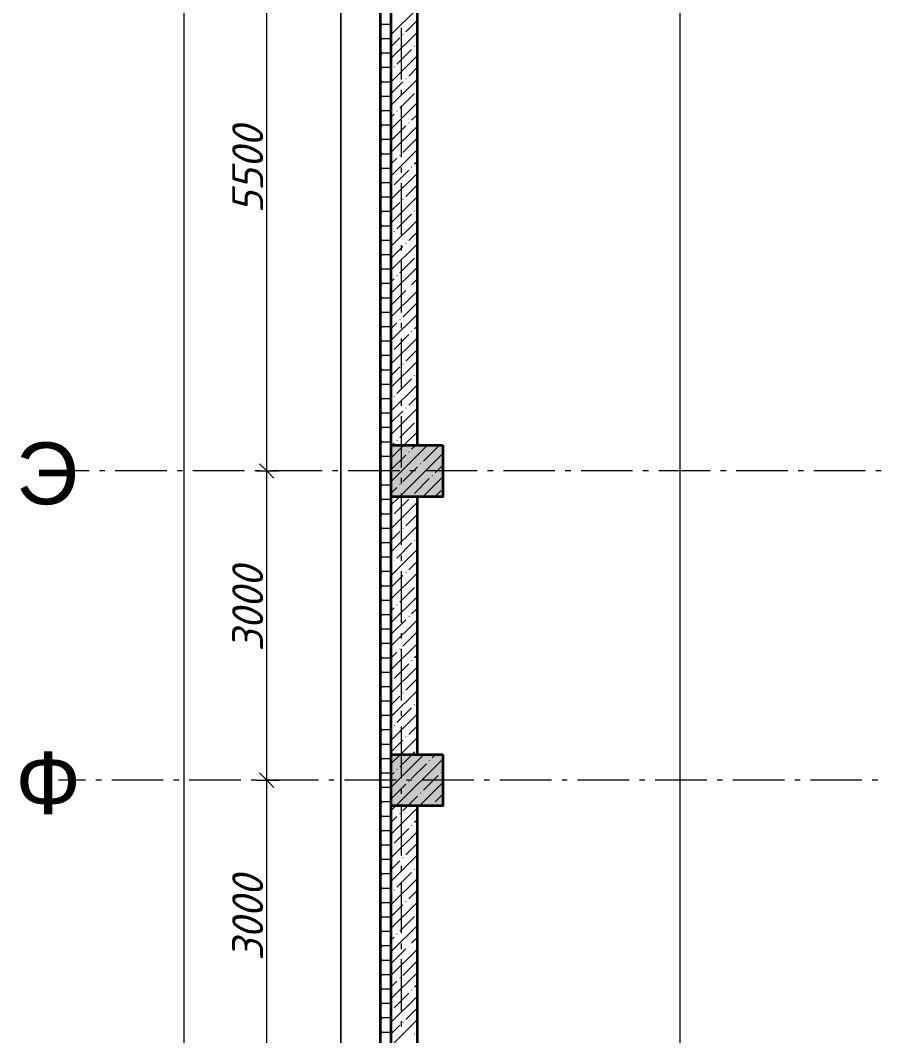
# Model space of a CAD drawing. Header units: millimetres. Extents: x -81576 to 1046824, y -248937 to 691537.
# Drawn here: x 92897 to 101279, y 570743 to 580593 of the extents above; entities that cross this region are included whole.
import ezdxf

# ---------------------------------------------------------------- set-up
doc = ezdxf.new("R2010")
doc.units = ezdxf.units.MM
doc.layers.add('PDF _Геометрия', color=7, linetype='Continuous', true_color=0x1d1d1d)
doc.layers.add('PDF _Сплошная заливка', color=7, linetype='Continuous', true_color=0xffffff)
doc.layers.add('PDF _Текст', color=7, linetype='Continuous')
doc.styles.add('PDF ArialMT', font='arial.ttf')
doc.styles.add('PDF ISOCPEUR Italic', font='isocpeui.ttf')

msp = doc.modelspace()

# ---------------------------------------------------------------- hatches: boundary and pattern name
at = {"layer": 'PDF _Сплошная заливка', "true_color": 0x636466, "transparency": 33554559}
for points in [[(96494.5, 575971.2), (96994.5, 575971.2), (96994.5, 576471.2), (96494.5, 576471.2)], [(96492.5, 562848.6), (96494.5, 562848.6), (96492.5, 574279.4)], [(96494.5, 572971.6), (96994.5, 572971.6), (96994.5, 573471.6), (96494.5, 573471.6)]]:
    msp.add_hatch(color=251, dxfattribs=at).paths.add_polyline_path(points)

# ---------------------------------------------------------------- linework, layer by layer
at = {"layer": 'PDF _Геометрия', "color": 8, "lineweight": 9, "true_color": 0x808080}
msp.add_lwpolyline([(99293.1, 588857.5), (99293.1, 532840)], dxfattribs=at)
at = {"layer": 'PDF _Геометрия', "color": 7, "lineweight": 9}
msp.add_lwpolyline([(96004.5, 535380), (96004.5, 585971.6), (122994.5, 585971.6), (122994.5, 547671.5), (169194.5, 547671.5), (169194.5, 581171.6), (172944.5, 581171.6), (172944.5, 582548.4), (172944.5, 581171.6), (169194.5, 581171.6), (169194.5, 547671.5), (122994.5, 547671.5), (122994.5, 585971.6), (96004.5, 585971.6)], close=True, dxfattribs=at)
at = {"layer": 'PDF _Геометрия', "color": 7, "lineweight": 13}
for points in [[(175144.5, 535711.5), (96494.5, 535711.5), (96384.5, 535711.5), (96384.5, 585471.6), (96384.5, 585581.6), (122494.5, 585581.6), (122604.5, 585581.6), (122604.5, 547331.5), (173334.5, 547331.5)], [(173334.5, 547323.5), (122596.5, 547323.5), (122596.5, 547331.5), (122596.5, 585573.6), (96392.5, 585573.6), (96392.5, 556381.6)]]:
    msp.add_lwpolyline(points, dxfattribs=at)
at = {"layer": 'PDF _Геометрия', "color": 7, "lineweight": 9}
for points in [[(94486.2, 535801.5), (94486.2, 585491.6)], [(95286.2, 535801.5), (95286.2, 539571.5), (95286.2, 543721.5), (95286.2, 547121.5), (95286.2, 547371.5), (95286.2, 551921.5), (95286.2, 555221.6), (95286.2, 561221.6), (95286.2, 564221.6), (95286.2, 570221.6), (95286.2, 573221.6), (95286.2, 576221.6), (95286.2, 581721.6), (95286.2, 585491.6)], [(96492.5, 562848.6), (96492.5, 585473.6), (122496.5, 585473.6), (122496.5, 547331.5), (122496.5, 547221.5), (122494.5, 547221.5), (122494.5, 547223.5), (173334.5, 547223.5), (173444.5, 547223.5), (173444.5, 547221.5), (173442.5, 547221.5), (173442.5, 550136.5), (173442.5, 550246.5), (173444.5, 550246.5), (170404.5, 550246.5), (170396.5, 550246.5)], [(122494.5, 547323.5), (122494.5, 547331.5), (122494.5, 585471.6), (96494.5, 585471.6), (96494.5, 562848.6)], [(96594.5, 580018.6), (96594.5, 580518.6)], [(96594.5, 579865.7), (96594.5, 579918.6)], [(96594.5, 579265.7), (96594.5, 579765.7)], [(96594.5, 579112.7), (96594.5, 579165.7)], [(96594.5, 578512.7), (96594.5, 579012.7)], [(96594.5, 578359.8), (96594.5, 578412.7)], [(96594.5, 577759.8), (96594.5, 578259.8)], [(96594.5, 577606.9), (96594.5, 577659.8)], [(96594.5, 577006.9), (96594.5, 577506.9)], [(96594.5, 576854), (96594.5, 576906.9)], [(96594.5, 576254), (96594.5, 576754)], [(95216.2, 576291.6), (95286.2, 576221.6), (95356.2, 576151.6)], [(93564.1, 576221.6), (93267.9, 576221.6)], [(93717, 576221.6), (93664.1, 576221.6)], [(94317, 576221.6), (93817, 576221.6)], [(94469.9, 576221.6), (94417, 576221.6)], [(95070, 576221.6), (94570, 576221.6)], [(95222.9, 576221.6), (95169.9, 576221.6)], [(95187.2, 576221.6), (95286.2, 576221.6), (95406.2, 576221.6)], [(95822.9, 576221.6), (95322.9, 576221.6)], [(95975.8, 576221.6), (95922.9, 576221.6)], [(96575.8, 576221.6), (96075.8, 576221.6)], [(96594.5, 576101.1), (96594.5, 576154)], [(96728.7, 576221.6), (96675.8, 576221.6)], [(97328.7, 576221.6), (96828.7, 576221.6)], [(97481.6, 576221.6), (97428.7, 576221.6)], [(98081.6, 576221.6), (97581.6, 576221.6)], [(98234.5, 576221.6), (98181.6, 576221.6)], [(98834.5, 576221.6), (98334.5, 576221.6)], [(98987.5, 576221.6), (98934.5, 576221.6)], [(99587.5, 576221.6), (99087.5, 576221.6)], [(99740.4, 576221.6), (99687.5, 576221.6)], [(100340.4, 576221.6), (99840.4, 576221.6)], [(100493.3, 576221.6), (100440.4, 576221.6)], [(101093.3, 576221.6), (100593.3, 576221.6)], [(101246.2, 576221.6), (101193.3, 576221.6)], [(96594.5, 575501.1), (96594.5, 576001.1)], [(96594.5, 575348.2), (96594.5, 575401.1)], [(96594.5, 574748.2), (96594.5, 575248.2)], [(96594.5, 574595.2), (96594.5, 574648.2)], [(96594.5, 573995.2), (96594.5, 574495.2)], [(96594.5, 573842.3), (96594.5, 573895.2)], [(96594.5, 573242.3), (96594.5, 573742.3)], [(95216.2, 573291.6), (95286.2, 573221.6), (95356.2, 573151.6)], [(93529.9, 573221.6), (93267.9, 573221.6)], [(93682.9, 573221.6), (93629.9, 573221.6)], [(94282.9, 573221.6), (93782.9, 573221.6)], [(94435.8, 573221.6), (94382.9, 573221.6)], [(95035.8, 573221.6), (94535.8, 573221.6)], [(95188.7, 573221.6), (95135.8, 573221.6)], [(95187.2, 573221.6), (95286.2, 573221.6), (95406.2, 573221.6)], [(95788.7, 573221.6), (95288.7, 573221.6)], [(95941.6, 573221.6), (95888.7, 573221.6)], [(96541.6, 573221.6), (96041.6, 573221.6)], [(96694.5, 573221.6), (96641.6, 573221.6)], [(97294.5, 573221.6), (96794.5, 573221.6)], [(97447.4, 573221.6), (97394.5, 573221.6)], [(98047.5, 573221.6), (97547.5, 573221.6)], [(98200.4, 573221.6), (98147.5, 573221.6)], [(98800.4, 573221.6), (98300.4, 573221.6)], [(98953.3, 573221.6), (98900.4, 573221.6)], [(99553.3, 573221.6), (99053.3, 573221.6)], [(99706.2, 573221.6), (99653.3, 573221.6)], [(100306.2, 573221.6), (99806.2, 573221.6)], [(100459.1, 573221.6), (100406.2, 573221.6)], [(101059.1, 573221.6), (100559.1, 573221.6)], [(101212, 573221.6), (101159.1, 573221.6)], [(96594.5, 573089.4), (96594.5, 573142.3)], [(96594.5, 572489.4), (96594.5, 572989.4)], [(96594.5, 572336.5), (96594.5, 572389.4)], [(96594.5, 571736.5), (96594.5, 572236.5)], [(96594.5, 571583.6), (96594.5, 571636.5)], [(96594.5, 570983.6), (96594.5, 571483.6)], [(96594.5, 570830.7), (96594.5, 570883.6)]]:
    msp.add_lwpolyline(points, dxfattribs=at)
at = {"layer": 'PDF _Геометрия', "color": 7, "lineweight": 35}
for points in [[(96494.5, 562848.6), (96494.5, 585471.6), (96744.5, 585471.6), (113044.5, 585471.6), (113544.5, 585471.6), (113544.5, 584971.6), (113044.5, 584971.6), (113044.5, 585471.6), (113044.5, 585221.6), (96744.5, 585221.6), (96744.5, 576471.2)], [(96744.5, 575971.2), (96744.5, 573471.6)], [(96744.5, 572971.6), (96744.5, 570471.6)]]:
    msp.add_lwpolyline(points, dxfattribs=at)
at = {"layer": 'PDF _Геометрия', "lineweight": 9}
for points in [[(96744.5, 580704), (96494.5, 580454)], [(96744.5, 580590), (96635, 580480.5)], [(96392.5, 580573), (96404.1, 580552.8)], [(96404.1, 580552.8), (96392.5, 580532.6)], [(96484.8, 580552.8), (96404.1, 580552.8)], [(96492.5, 580566.1), (96484.8, 580552.8)], [(96484.8, 580552.8), (96492.5, 580539.5)], [(96494.8, 580568.4), (96494.5, 580568.1)], [(96392.5, 580433.4), (96404.1, 580413.1)], [(96404.1, 580413.1), (96392.5, 580392.9)], [(96484.8, 580413.1), (96404.1, 580413.1)], [(96492.5, 580426.4), (96484.8, 580413.1)], [(96484.8, 580413.1), (96492.5, 580399.8)], [(96744.5, 580475.9), (96494.5, 580225.9)], [(96577.9, 580423.5), (96494.5, 580340)], [(96608.8, 580454.3), (96606.5, 580452)], [(96392.5, 580293.7), (96404.1, 580273.5)], [(96492.5, 580286.7), (96484.8, 580273.5)], [(96692, 580309.4), (96549.4, 580166.8)], [(96722.9, 580340.3), (96720.5, 580337.9)], [(96404.1, 580273.5), (96392.5, 580253.2)], [(96484.8, 580273.5), (96404.1, 580273.5)], [(96484.8, 580273.5), (96492.5, 580260.2)], [(96744.5, 580247.8), (96494.5, 579997.8)], [(96392.5, 580154), (96404.1, 580133.8)], [(96404.1, 580133.8), (96392.5, 580113.5)], [(96484.8, 580133.8), (96404.1, 580133.8)], [(96492.5, 580147.1), (96484.8, 580133.8)], [(96484.8, 580133.8), (96492.5, 580120.5)], [(96523.3, 580140.7), (96520.9, 580138.3)], [(96744.5, 580133.8), (96663.5, 580052.8)], [(96392.5, 580014.3), (96404.1, 579994.1)], [(96404.1, 579994.1), (96392.5, 579973.9)], [(96484.8, 579994.1), (96404.1, 579994.1)], [(96492.5, 580007.4), (96484.8, 579994.1)], [(96484.8, 579994.1), (96492.5, 579980.8)], [(96744.5, 580019.7), (96494.5, 579769.7)], [(96606.5, 579995.8), (96494.5, 579883.8)], [(96637.3, 580026.7), (96635, 580024.3)], [(96392.5, 579874.6), (96404.1, 579854.4)], [(96404.1, 579854.4), (96392.5, 579834.2)], [(96484.8, 579854.4), (96404.1, 579854.4)], [(96492.5, 579867.7), (96484.8, 579854.4)], [(96484.8, 579854.4), (96492.5, 579841.1)], [(96720.5, 579881.7), (96577.9, 579739.2)], [(96392.5, 579735), (96404.1, 579714.7)], [(96404.1, 579714.7), (96392.5, 579694.5)], [(96484.8, 579714.7), (96404.1, 579714.7)], [(96492.5, 579728), (96484.8, 579714.7)], [(96484.8, 579714.7), (96492.5, 579701.4)], [(96744.5, 579791.6), (96494.5, 579541.6)], [(96551.8, 579713), (96549.4, 579710.6)], [(96392.5, 579595.3), (96404.1, 579575.1)], [(96520.9, 579682.1), (96494.5, 579655.7)], [(96665.8, 579599), (96663.5, 579596.6)], [(96744.5, 579677.6), (96692, 579625.1)], [(96404.1, 579575.1), (96392.5, 579554.8)], [(96484.8, 579575), (96404.1, 579575)], [(96492.5, 579588.3), (96484.8, 579575.1)], [(96484.8, 579575.1), (96492.5, 579561.8)], [(96635, 579568.1), (96494.5, 579427.6)], [(96744.5, 579563.5), (96494.5, 579313.5)], [(96392.5, 579455.6), (96404.1, 579435.4)], [(96404.1, 579435.4), (96392.5, 579415.1)], [(96484.8, 579435.4), (96404.1, 579435.4)], [(96492.5, 579448.7), (96484.8, 579435.4)], [(96484.8, 579435.4), (96492.5, 579422.1)], [(96744.5, 579449.5), (96606.5, 579311.5)], [(96392.5, 579315.9), (96404.1, 579295.7)], [(96492.5, 579309), (96484.8, 579295.7)], [(96744.5, 579335.4), (96494.5, 579085.4)], [(96404.1, 579295.7), (96392.5, 579275.4)], [(96484.8, 579295.7), (96404.1, 579295.7)], [(96484.8, 579295.7), (96492.5, 579282.4)], [(96549.4, 579254.5), (96494.5, 579199.5)], [(96580.3, 579285.3), (96577.9, 579283)], [(96744.5, 579221.4), (96720.5, 579197.4)], [(96392.5, 579176.2), (96404.1, 579156)], [(96404.1, 579156), (96392.5, 579135.8)], [(96484.8, 579156), (96404.1, 579156)], [(96492.5, 579169.3), (96484.8, 579156)], [(96484.8, 579156), (96492.5, 579142.7)], [(96744.5, 579107.3), (96494.5, 578857.3)], [(96663.5, 579140.4), (96520.9, 578997.8)], [(96694.4, 579171.3), (96692, 579168.9)], [(96392.5, 579036.6), (96404.1, 579016.3)], [(96404.1, 579016.3), (96392.5, 578996.1)], [(96484.8, 579016.3), (96404.1, 579016.3)], [(96492.5, 579029.6), (96484.8, 579016.3)], [(96484.8, 579016.3), (96492.5, 579003)], [(96494.8, 578971.7), (96494.5, 578971.4)], [(96744.5, 578993.3), (96635, 578883.8)], [(96392.5, 578896.9), (96404.1, 578876.6)], [(96404.1, 578876.6), (96392.5, 578856.4)], [(96484.8, 578876.6), (96404.1, 578876.6)], [(96492.5, 578889.9), (96484.8, 578876.6)], [(96484.8, 578876.6), (96492.5, 578863.4)], [(96744.5, 578879.2), (96494.5, 578629.2)], [(96577.9, 578826.8), (96494.5, 578743.3)], [(96608.8, 578857.7), (96606.5, 578855.3)], [(96392.5, 578757.2), (96404.1, 578737)], [(96404.1, 578737), (96392.5, 578716.7)], [(96484.8, 578737), (96404.1, 578737)], [(96492.5, 578750.2), (96484.8, 578737)], [(96484.8, 578737), (96492.5, 578723.7)], [(96692, 578712.7), (96549.4, 578570.2)], [(96722.9, 578743.6), (96720.5, 578741.2)], [(96392.5, 578617.5), (96404.1, 578597.3)], [(96492.5, 578610.6), (96484.8, 578597.3)], [(96744.5, 578651.1), (96494.5, 578401.1)], [(96404.1, 578597.3), (96392.5, 578577)], [(96484.8, 578597.3), (96404.1, 578597.3)], [(96484.8, 578597.3), (96492.5, 578584)], [(96523.3, 578544), (96520.9, 578541.6)], [(96744.5, 578537.1), (96663.5, 578456.1)], [(96392.5, 578477.8), (96404.1, 578457.6)], [(96404.1, 578457.6), (96392.5, 578437.4)], [(96484.8, 578457.6), (96404.1, 578457.6)], [(96492.5, 578470.9), (96484.8, 578457.6)], [(96484.8, 578457.6), (96492.5, 578444.3)], [(96744.5, 578423), (96494.5, 578173)], [(96637.3, 578430), (96635, 578427.6)], [(96392.5, 578338.2), (96404.1, 578317.9)], [(96404.1, 578317.9), (96392.5, 578297.7)], [(96484.8, 578317.9), (96404.1, 578317.9)], [(96492.5, 578331.2), (96484.8, 578317.9)], [(96484.8, 578317.9), (96492.5, 578304.6)], [(96606.5, 578399.1), (96494.5, 578287.1)], [(96720.5, 578285), (96577.9, 578142.5)], [(96392.5, 578198.5), (96404.1, 578178.2)], [(96404.1, 578178.2), (96392.5, 578158)], [(96484.8, 578178.2), (96404.1, 578178.2)], [(96492.5, 578191.5), (96484.8, 578178.2)], [(96484.8, 578178.2), (96492.5, 578164.9)], [(96744.5, 578194.9), (96494.5, 577944.9)], [(96392.5, 578058.8), (96404.1, 578038.6)], [(96404.1, 578038.6), (96392.5, 578018.3)], [(96484.8, 578038.6), (96404.1, 578038.6)], [(96492.5, 578051.8), (96484.8, 578038.6)], [(96484.8, 578038.6), (96492.5, 578025.3)], [(96520.9, 578085.4), (96494.5, 578059)], [(96551.8, 578116.3), (96549.4, 578114)], [(96744.5, 578080.9), (96692, 578028.4)], [(96635, 577971.4), (96494.5, 577830.9)], [(96744.5, 577966.8), (96494.5, 577716.8)], [(96665.8, 578002.3), (96663.5, 577999.9)], [(96392.5, 577919.1), (96404.1, 577898.9)], [(96404.1, 577898.9), (96392.5, 577878.6)], [(96484.8, 577898.9), (96404.1, 577898.9)], [(96492.5, 577912.2), (96484.8, 577898.9)], [(96484.8, 577898.9), (96492.5, 577885.6)], [(96744.5, 577852.8), (96606.5, 577714.8)], [(96392.5, 577779.4), (96404.1, 577759.2)], [(96404.1, 577759.2), (96392.5, 577739)], [(96484.8, 577759.2), (96404.1, 577759.2)], [(96492.5, 577772.5), (96484.8, 577759.2)], [(96484.8, 577759.2), (96492.5, 577745.9)], [(96744.5, 577738.7), (96494.5, 577488.7)], [(96392.5, 577639.7), (96404.1, 577619.5)], [(96492.5, 577632.8), (96484.8, 577619.5)], [(96549.4, 577657.8), (96494.5, 577602.8)], [(96580.3, 577688.6), (96577.9, 577686.3)], [(96404.1, 577619.5), (96392.5, 577599.3)], [(96484.8, 577619.5), (96404.1, 577619.5)], [(96484.8, 577619.5), (96492.5, 577606.2)], [(96663.5, 577543.7), (96520.9, 577401.2)], [(96694.4, 577574.6), (96692, 577572.2)], [(96744.5, 577624.7), (96720.5, 577600.7)], [(96392.5, 577500.1), (96404.1, 577479.8)], [(96404.1, 577479.8), (96392.5, 577459.6)], [(96484.8, 577479.8), (96404.1, 577479.8)], [(96492.5, 577493.1), (96484.8, 577479.8)], [(96484.8, 577479.8), (96492.5, 577466.5)], [(96744.5, 577510.6), (96494.5, 577260.6)], [(96392.5, 577360.4), (96404.1, 577340.2)], [(96404.1, 577340.2), (96392.5, 577319.9)], [(96484.8, 577340.1), (96404.1, 577340.1)], [(96492.5, 577353.4), (96484.8, 577340.2)], [(96484.8, 577340.2), (96492.5, 577326.9)], [(96494.8, 577375), (96494.5, 577374.7)], [(96744.5, 577396.6), (96635, 577287.1)], [(96744.5, 577282.6), (96494.5, 577032.6)], [(96608.8, 577261), (96606.5, 577258.6)], [(96392.5, 577220.7), (96404.1, 577200.5)], [(96404.1, 577200.5), (96392.5, 577180.2)], [(96484.8, 577200.5), (96404.1, 577200.5)], [(96492.5, 577213.8), (96484.8, 577200.5)], [(96484.8, 577200.5), (96492.5, 577187.2)], [(96577.9, 577230.1), (96494.5, 577146.6)], [(96722.9, 577146.9), (96720.5, 577144.5)], [(96392.5, 577081), (96404.1, 577060.8)], [(96404.1, 577060.8), (96392.5, 577040.5)], [(96484.8, 577060.8), (96404.1, 577060.8)], [(96492.5, 577074.1), (96484.8, 577060.8)], [(96484.8, 577060.8), (96492.5, 577047.5)], [(96744.5, 577054.5), (96494.5, 576804.4)], [(96692, 577116), (96549.4, 576973.5)], [(96392.5, 576941.3), (96404.1, 576921.1)], [(96523.3, 576947.3), (96520.9, 576945)], [(96744.5, 576940.4), (96663.5, 576859.4)], [(96404.1, 576921.1), (96392.5, 576900.9)], [(96484.8, 576921.1), (96404.1, 576921.1)], [(96492.5, 576934.4), (96484.8, 576921.1)], [(96484.8, 576921.1), (96492.5, 576907.8)], [(96392.5, 576801.7), (96404.1, 576781.4)], [(96404.1, 576781.4), (96392.5, 576761.2)], [(96484.8, 576781.4), (96404.1, 576781.4)], [(96492.5, 576794.7), (96484.8, 576781.4)], [(96484.8, 576781.4), (96492.5, 576768.1)], [(96744.5, 576826.4), (96494.5, 576576.4)], [(96606.5, 576802.4), (96494.5, 576690.4)], [(96637.3, 576833.3), (96635, 576830.9)], [(96392.5, 576662), (96404.1, 576641.7)], [(96404.1, 576641.7), (96392.5, 576621.5)], [(96484.8, 576641.7), (96404.1, 576641.7)], [(96492.5, 576655), (96484.8, 576641.7)], [(96484.8, 576641.7), (96492.5, 576628.4)], [(96720.5, 576688.3), (96577.9, 576545.8)], [(96744.5, 576598.3), (96617.4, 576471.2), (96494.5, 576348.3)], [(96392.5, 576522.3), (96404.1, 576502.1)], [(96404.1, 576502.1), (96392.5, 576481.8)], [(96484.8, 576502.1), (96404.1, 576502.1)], [(96492.5, 576515.3), (96484.8, 576502.1)], [(96484.8, 576502.1), (96492.5, 576488.8)], [(96520.9, 576488.8), (96503.4, 576471.2), (96494.5, 576462.3)], [(96845.5, 576471.2), (96494.5, 576120.2)], [(96551.8, 576519.6), (96549.4, 576517.3)], [(96744.5, 576484.2), (96731.5, 576471.2), (96692, 576431.7)], [(96948.6, 576460.2), (96806, 576317.7)], [(96392.5, 576382.6), (96404.1, 576362.4)], [(96404.1, 576362.4), (96392.5, 576342.1)], [(96484.8, 576362.4), (96404.1, 576362.4)], [(96492.5, 576375.7), (96484.8, 576362.4)], [(96484.8, 576362.4), (96492.5, 576349.1)], [(96994.5, 576392.1), (96573.6, 575971.2), (96494.5, 575892.1)], [(96635, 576374.7), (96494.5, 576234.2)], [(96665.8, 576405.6), (96663.5, 576403.2)], [(96749, 576260.7), (96606.5, 576118.1)], [(96779.9, 576291.5), (96777.5, 576289.2)], [(96994.5, 576278), (96920.1, 576203.6)], [(96392.5, 576242.9), (96404.1, 576222.7)], [(96404.1, 576222.7), (96392.5, 576202.5)], [(96484.8, 576222.7), (96404.1, 576222.7)], [(96492.5, 576236), (96484.8, 576222.7)], [(96484.8, 576222.7), (96492.5, 576209.4)], [(96994.5, 576164), (96801.7, 575971.2)], [(96893.9, 576177.5), (96891.6, 576175.1)], [(96392.5, 576103.2), (96404.1, 576083)], [(96404.1, 576083), (96392.5, 576062.8)], [(96484.8, 576083), (96404.1, 576083)], [(96492.5, 576096.3), (96484.8, 576083)], [(96484.8, 576083), (96492.5, 576069.7)], [(96549.4, 576061.1), (96494.5, 576006.1)], [(96580.3, 576092), (96577.9, 576089.6)], [(96863.1, 576146.6), (96720.5, 576004)], [(96392.5, 575963.6), (96404.1, 575943.3)], [(96492.5, 575956.6), (96484.8, 575943.3)], [(96694.4, 575977.9), (96692, 575975.5)], [(96977.1, 576032.6), (96915.8, 575971.2)], [(96404.1, 575943.3), (96392.5, 575923.1)], [(96484.8, 575943.3), (96404.1, 575943.3)], [(96484.8, 575943.3), (96492.5, 575930)], [(96744.5, 575914), (96494.5, 575664)], [(96663.5, 575947), (96520.9, 575804.5)], [(96392.5, 575823.9), (96404.1, 575803.7)], [(96404.1, 575803.7), (96392.5, 575783.4)], [(96484.8, 575803.7), (96404.1, 575803.7)], [(96492.5, 575816.9), (96484.8, 575803.7)], [(96484.8, 575803.7), (96492.5, 575790.4)], [(96494.8, 575778.3), (96494.5, 575778)], [(96744.5, 575799.9), (96635, 575690.4)], [(96392.5, 575684.2), (96404.1, 575664)], [(96404.1, 575664), (96392.5, 575643.7)], [(96484.8, 575664), (96404.1, 575664)], [(96492.5, 575677.3), (96484.8, 575664)], [(96484.8, 575664), (96492.5, 575650.7)], [(96744.5, 575685.9), (96494.5, 575435.9)], [(96608.8, 575664.3), (96606.5, 575661.9)], [(96577.9, 575633.4), (96494.5, 575549.9)], [(96392.5, 575544.5), (96404.1, 575524.3)], [(96404.1, 575524.3), (96392.5, 575504.1)], [(96484.8, 575524.3), (96404.1, 575524.3)], [(96492.5, 575537.6), (96484.8, 575524.3)], [(96484.8, 575524.3), (96492.5, 575511)], [(96692, 575519.3), (96549.4, 575376.8)], [(96722.9, 575550.2), (96720.5, 575547.8)], [(96392.5, 575404.8), (96404.1, 575384.6)], [(96404.1, 575384.6), (96392.5, 575364.4)], [(96484.8, 575384.6), (96404.1, 575384.6)], [(96492.5, 575397.9), (96484.8, 575384.6)], [(96484.8, 575384.6), (96492.5, 575371.3)], [(96744.5, 575457.8), (96494.5, 575207.8)], [(96392.5, 575265.2), (96404.1, 575244.9)], [(96523.3, 575350.6), (96520.9, 575348.3)], [(96744.5, 575343.7), (96663.5, 575262.7)], [(96404.1, 575244.9), (96392.5, 575224.7)], [(96484.8, 575244.9), (96404.1, 575244.9)], [(96492.5, 575258.2), (96484.8, 575244.9)], [(96484.8, 575244.9), (96492.5, 575231.6)], [(96744.5, 575229.7), (96494.5, 574979.7)], [(96606.5, 575205.7), (96494.5, 575093.7)], [(96637.3, 575236.6), (96635, 575234.2)], [(96392.5, 575125.5), (96404.1, 575105.2)], [(96404.1, 575105.2), (96392.5, 575085)], [(96484.8, 575105.2), (96404.1, 575105.2)], [(96492.5, 575118.5), (96484.8, 575105.2)], [(96484.8, 575105.2), (96492.5, 575092)], [(96720.5, 575091.7), (96577.9, 574949.1)], [(96392.5, 574985.8), (96404.1, 574965.6)], [(96404.1, 574965.6), (96392.5, 574945.3)], [(96484.8, 574965.6), (96404.1, 574965.6)], [(96492.5, 574978.9), (96484.8, 574965.6)], [(96484.8, 574965.6), (96492.5, 574952.3)], [(96744.5, 575001.6), (96494.5, 574751.6)], [(96520.9, 574892.1), (96494.5, 574865.6)], [(96551.8, 574922.9), (96549.4, 574920.6)], [(96744.5, 574887.5), (96692, 574835)], [(96392.5, 574846.1), (96404.1, 574825.9)], [(96404.1, 574825.9), (96392.5, 574805.6)], [(96484.8, 574825.9), (96404.1, 574825.9)], [(96492.5, 574839.2), (96484.8, 574825.9)], [(96484.8, 574825.9), (96492.5, 574812.6)], [(96635, 574778), (96494.5, 574637.5)], [(96744.5, 574773.5), (96494.5, 574523.5)], [(96665.8, 574808.9), (96663.5, 574806.5)], [(96392.5, 574706.4), (96404.1, 574686.2)], [(96404.1, 574686.2), (96392.5, 574666)], [(96484.8, 574686.2), (96404.1, 574686.2)], [(96492.5, 574699.5), (96484.8, 574686.2)], [(96484.8, 574686.2), (96492.5, 574672.9)], [(96744.5, 574659.4), (96606.5, 574521.4)], [(96392.5, 574566.8), (96404.1, 574546.5)], [(96404.1, 574546.5), (96392.5, 574526.3)], [(96484.8, 574546.5), (96404.1, 574546.5)], [(96492.5, 574559.8), (96484.8, 574546.5)], [(96484.8, 574546.5), (96492.5, 574533.2)], [(96744.5, 574545.4), (96494.5, 574295.4)], [(96580.3, 574495.3), (96577.9, 574492.9)], [(96392.5, 574427.1), (96404.1, 574406.8)], [(96404.1, 574406.8), (96392.5, 574386.6)], [(96484.8, 574406.8), (96404.1, 574406.8)], [(96492.5, 574420.1), (96484.8, 574406.8)], [(96484.8, 574406.8), (96492.5, 574393.5)], [(96549.4, 574464.4), (96494.5, 574409.4)], [(96694.4, 574381.2), (96692, 574378.8)], [(96744.5, 574431.3), (96720.5, 574407.4)], [(96392.5, 574287.4), (96404.1, 574267.2)], [(96492.5, 574280.4), (96484.8, 574267.2)], [(96744.5, 574317.3), (96494.5, 574067.3)], [(96663.5, 574350.3), (96520.9, 574207.8)], [(96404.1, 574267.2), (96392.5, 574246.9)], [(96484.8, 574267.2), (96404.1, 574267.2)], [(96484.8, 574267.2), (96492.5, 574253.9)], [(96494.8, 574181.6), (96494.5, 574181.3)], [(96744.5, 574203.2), (96635, 574093.7)], [(96392.5, 574147.7), (96404.1, 574127.5)], [(96404.1, 574127.5), (96392.5, 574107.2)], [(96484.8, 574127.5), (96404.1, 574127.5)], [(96492.5, 574140.8), (96484.8, 574127.5)], [(96484.8, 574127.5), (96492.5, 574114.2)], [(96744.5, 574089.2), (96494.5, 573839.2)], [(96392.5, 574008), (96404.1, 573987.8)], [(96404.1, 573987.8), (96392.5, 573967.6)], [(96484.8, 573987.8), (96404.1, 573987.8)], [(96492.5, 574001.1), (96484.8, 573987.8)], [(96484.8, 573987.8), (96492.5, 573974.5)], [(96577.9, 574036.7), (96494.5, 573953.2)], [(96608.8, 574067.6), (96606.5, 574065.2)], [(96692, 573922.6), (96549.4, 573780.1)], [(96722.9, 573953.5), (96720.5, 573951.2)], [(96392.5, 573868.3), (96404.1, 573848.1)], [(96404.1, 573848.1), (96392.5, 573827.9)], [(96484.8, 573848.1), (96404.1, 573848.1)], [(96492.5, 573861.4), (96484.8, 573848.1)], [(96484.8, 573848.1), (96492.5, 573834.8)], [(96744.5, 573861.1), (96494.5, 573611.1)], [(96392.5, 573728.7), (96404.1, 573708.4)], [(96404.1, 573708.4), (96392.5, 573688.2)], [(96484.8, 573708.4), (96404.1, 573708.4)], [(96492.5, 573721.7), (96484.8, 573708.4)], [(96484.8, 573708.4), (96492.5, 573695.1)], [(96523.3, 573753.9), (96520.9, 573751.6)], [(96744.5, 573747), (96663.5, 573666)], [(96392.5, 573589), (96404.1, 573568.8)], [(96744.5, 573633), (96583.1, 573471.6), (96494.5, 573383)], [(96606.5, 573609), (96494.5, 573497)], [(96637.3, 573639.9), (96635, 573637.5)], [(96404.1, 573568.8), (96392.5, 573548.5)], [(96484.8, 573568.7), (96404.1, 573568.7)], [(96492.5, 573582), (96484.8, 573568.8)], [(96484.8, 573568.8), (96492.5, 573555.5)], [(96720.5, 573495), (96697.1, 573471.6), (96577.9, 573352.4)], [(96392.5, 573449.3), (96404.1, 573429.1)], [(96404.1, 573429.1), (96392.5, 573408.8)], [(96484.8, 573429.1), (96404.1, 573429.1)], [(96492.5, 573442.4), (96484.8, 573429.1)], [(96484.8, 573429.1), (96492.5, 573415.8)], [(96811.1, 573471.6), (96494.5, 573154.9)], [(96994.5, 573426.8), (96539.2, 572971.6), (96494.5, 572926.8)], [(96865.4, 573411.8), (96863.1, 573409.4)], [(96925.2, 573471.6), (96891.6, 573437.9)], [(96392.5, 573309.6), (96404.1, 573289.4)], [(96492.5, 573302.7), (96484.8, 573289.4)], [(96520.9, 573295.4), (96494.5, 573268.9)], [(96551.8, 573326.3), (96549.4, 573323.9)], [(96834.5, 573380.9), (96692, 573238.4)], [(96979.5, 573297.7), (96977.1, 573295.4)], [(96404.1, 573289.4), (96392.5, 573269.2)], [(96484.8, 573289.4), (96404.1, 573289.4)], [(96484.8, 573289.4), (96492.5, 573276.1)], [(96665.8, 573212.2), (96663.5, 573209.8)], [(96994.5, 573198.7), (96767.3, 572971.6)], [(96948.6, 573266.9), (96806, 573124.3)], [(96392.5, 573169.9), (96404.1, 573149.7)], [(96404.1, 573149.7), (96392.5, 573129.5)], [(96484.8, 573149.7), (96404.1, 573149.7)], [(96492.5, 573163), (96484.8, 573149.7)], [(96484.8, 573149.7), (96492.5, 573136.4)], [(96635, 573181.3), (96494.5, 573040.8)], [(96779.9, 573098.2), (96777.5, 573095.8)], [(96392.5, 573030.3), (96404.1, 573010)], [(96404.1, 573010), (96392.5, 572989.8)], [(96484.8, 573010), (96404.1, 573010)], [(96492.5, 573023.3), (96484.8, 573010)], [(96484.8, 573010), (96492.5, 572996.7)], [(96749, 573067.3), (96653.3, 572971.6), (96606.5, 572924.7)], [(96994.5, 573084.6), (96920.1, 573010.3)], [(96744.5, 572948.7), (96494.5, 572698.7)], [(96580.3, 572898.6), (96577.9, 572896.2)], [(96893.9, 572984.1), (96891.6, 572981.7)], [(96392.5, 572890.6), (96404.1, 572870.4)], [(96404.1, 572870.3), (96392.5, 572850.1)], [(96484.8, 572870.3), (96404.1, 572870.3)], [(96492.5, 572883.6), (96484.8, 572870.3)], [(96484.8, 572870.4), (96492.5, 572857.1)], [(96549.4, 572867.7), (96494.5, 572812.7)], [(96744.5, 572834.6), (96720.5, 572810.7)], [(96392.5, 572750.9), (96404.1, 572730.7)], [(96404.1, 572730.7), (96392.5, 572710.4)], [(96484.8, 572730.7), (96404.1, 572730.7)], [(96492.5, 572744), (96484.8, 572730.7)], [(96484.8, 572730.7), (96492.5, 572717.4)], [(96744.5, 572720.6), (96494.5, 572470.6)], [(96663.5, 572753.6), (96520.9, 572611.1)], [(96694.4, 572784.5), (96692, 572782.2)], [(96392.5, 572611.2), (96404.1, 572591)], [(96492.5, 572604.3), (96484.8, 572591)], [(96744.5, 572606.5), (96635, 572497)], [(96404.1, 572591), (96392.5, 572570.7)], [(96484.8, 572591), (96404.1, 572591)], [(96484.8, 572591), (96492.5, 572577.7)], [(96494.8, 572584.9), (96494.5, 572584.6)], [(96392.5, 572471.5), (96404.1, 572451.3)], [(96404.1, 572451.3), (96392.5, 572431.1)], [(96484.8, 572451.3), (96404.1, 572451.3)], [(96492.5, 572464.6), (96484.8, 572451.3)], [(96484.8, 572451.3), (96492.5, 572438)], [(96744.5, 572492.5), (96494.5, 572242.5)], [(96577.9, 572440), (96494.5, 572356.5)], [(96608.8, 572470.9), (96606.5, 572468.5)], [(96392.5, 572331.9), (96404.1, 572311.6)], [(96404.1, 572311.6), (96392.5, 572291.4)], [(96484.8, 572311.6), (96404.1, 572311.6)], [(96492.5, 572324.9), (96484.8, 572311.6)], [(96484.8, 572311.6), (96492.5, 572298.3)], [(96692, 572326), (96549.4, 572183.4)], [(96722.9, 572356.8), (96720.5, 572354.5)], [(96744.5, 572264.4), (96494.5, 572014.4)], [(96392.5, 572192.2), (96404.1, 572171.9)], [(96404.1, 572171.9), (96392.5, 572151.7)], [(96484.8, 572171.9), (96404.1, 572171.9)], [(96492.5, 572185.2), (96484.8, 572171.9)], [(96484.8, 572171.9), (96492.5, 572158.6)], [(96523.3, 572157.3), (96520.9, 572154.9)], [(96744.5, 572150.3), (96663.5, 572069.3)], [(96392.5, 572052.5), (96404.1, 572032.3)], [(96404.1, 572032.3), (96392.5, 572012)], [(96484.8, 572032.3), (96404.1, 572032.3)], [(96492.5, 572045.5), (96484.8, 572032.3)], [(96484.8, 572032.3), (96492.5, 572019)], [(96744.5, 572036.3), (96494.5, 571786.3)], [(96606.5, 572012.3), (96494.5, 571900.3)], [(96637.3, 572043.2), (96635, 572040.8)], [(96392.5, 571912.8), (96404.1, 571892.6)], [(96404.1, 571892.6), (96392.5, 571872.3)], [(96484.8, 571892.6), (96404.1, 571892.6)], [(96492.5, 571905.9), (96484.8, 571892.6)], [(96484.8, 571892.6), (96492.5, 571879.3)], [(96720.5, 571898.3), (96577.9, 571755.7)], [(96392.5, 571773.1), (96404.1, 571752.9)], [(96404.1, 571752.9), (96392.5, 571732.7)], [(96484.8, 571752.9), (96404.1, 571752.9)], [(96492.5, 571766.2), (96484.8, 571752.9)], [(96484.8, 571752.9), (96492.5, 571739.6)], [(96744.5, 571808.2), (96494.5, 571558.2)], [(96551.8, 571729.6), (96549.4, 571727.2)], [(96392.5, 571633.4), (96404.1, 571613.2)], [(96492.5, 571626.5), (96484.8, 571613.2)], [(96520.9, 571698.7), (96494.5, 571672.2)], [(96744.5, 571694.1), (96692, 571641.7)], [(96404.1, 571613.2), (96392.5, 571593)], [(96484.8, 571613.2), (96404.1, 571613.2)], [(96484.8, 571613.2), (96492.5, 571599.9)], [(96635, 571584.6), (96494.5, 571444.1)], [(96744.5, 571580.1), (96494.5, 571330.1)], [(96665.8, 571615.5), (96663.5, 571613.1)], [(96392.5, 571493.8), (96404.1, 571473.5)], [(96404.1, 571473.5), (96392.5, 571453.3)], [(96484.8, 571473.5), (96404.1, 571473.5)], [(96492.5, 571486.8), (96484.8, 571473.5)], [(96484.8, 571473.5), (96492.5, 571460.2)], [(96744.5, 571466), (96606.5, 571328)], [(96392.5, 571354.1), (96404.1, 571333.9)], [(96404.1, 571333.9), (96392.5, 571313.6)], [(96484.8, 571333.8), (96404.1, 571333.8)], [(96492.5, 571347.1), (96484.8, 571333.9)], [(96484.8, 571333.9), (96492.5, 571320.6)], [(96744.5, 571352), (96494.5, 571102)], [(96549.4, 571271), (96494.5, 571216)], [(96580.3, 571301.9), (96577.9, 571299.5)], [(96744.5, 571237.9), (96720.5, 571214)], [(96392.5, 571214.4), (96404.1, 571194.2)], [(96404.1, 571194.2), (96392.5, 571173.9)], [(96484.8, 571194.2), (96404.1, 571194.2)], [(96492.5, 571207.5), (96484.8, 571194.2)], [(96484.8, 571194.2), (96492.5, 571180.9)], [(96744.5, 571123.9), (96494.5, 570873.9)], [(96663.5, 571156.9), (96520.9, 571014.4)], [(96694.4, 571187.8), (96692, 571185.5)], [(96392.5, 571074.7), (96404.1, 571054.5)], [(96404.1, 571054.5), (96392.5, 571034.3)], [(96484.8, 571054.5), (96404.1, 571054.5)], [(96492.5, 571067.8), (96484.8, 571054.5)], [(96484.8, 571054.5), (96492.5, 571041.2)], [(96392.5, 570935), (96404.1, 570914.8)], [(96492.5, 570928.1), (96484.8, 570914.8)], [(96494.8, 570988.2), (96494.5, 570987.9)], [(96744.5, 571009.8), (96635, 570900.3)], [(96404.1, 570914.8), (96392.5, 570894.6)], [(96484.8, 570914.8), (96404.1, 570914.8)], [(96484.8, 570914.8), (96492.5, 570901.5)], [(96744.5, 570895.8), (96494.5, 570645.8)], [(96577.9, 570843.3), (96494.5, 570759.8)], [(96608.8, 570874.2), (96606.5, 570871.8)], [(96392.5, 570795.4), (96404.1, 570775.1)], [(96404.1, 570775.1), (96392.5, 570754.9)], [(96484.8, 570775.1), (96404.1, 570775.1)], [(96492.5, 570788.4), (96484.8, 570775.1)], [(96484.8, 570775.1), (96492.5, 570761.8)], [(96722.9, 570760.1), (96720.5, 570757.8)]]:
    msp.add_lwpolyline(points, dxfattribs=at)
at = {"layer": 'PDF _Геометрия', "color": 7, "lineweight": 35}
for points in [[(96994.5, 576471.2), (96994.5, 575971.2), (96494.5, 575971.2), (96494.5, 576471.2)], [(96994.5, 573471.6), (96994.5, 572971.6), (96494.5, 572971.6), (96494.5, 573471.6)]]:
    msp.add_lwpolyline(points, close=True, dxfattribs=at)

# ---------------------------------------------------------------- texts
at = {"layer": 'PDF _Текст', "char_height": 300, "attachment_point": 4, "rotation": 90, "style": 'PDF ISOCPEUR Italic'}
for s, insert in [('5500', (95101.5, 578718.7)), ('3000', (95101.5, 574468.7)), ('3000', (95101.5, 571468.7))]:
    msp.add_mtext(s, dxfattribs=dict(at, insert=insert))
at = {"layer": 'PDF _Текст', "char_height": 600, "attachment_point": 4, "style": 'PDF ArialMT'}
for s, insert in [('Э', (92854.4, 576193.4)), ('Ф', (92848.6, 573193.4))]:
    msp.add_mtext(s, dxfattribs=dict(at, insert=insert))

doc.saveas('drawing.dxf')
